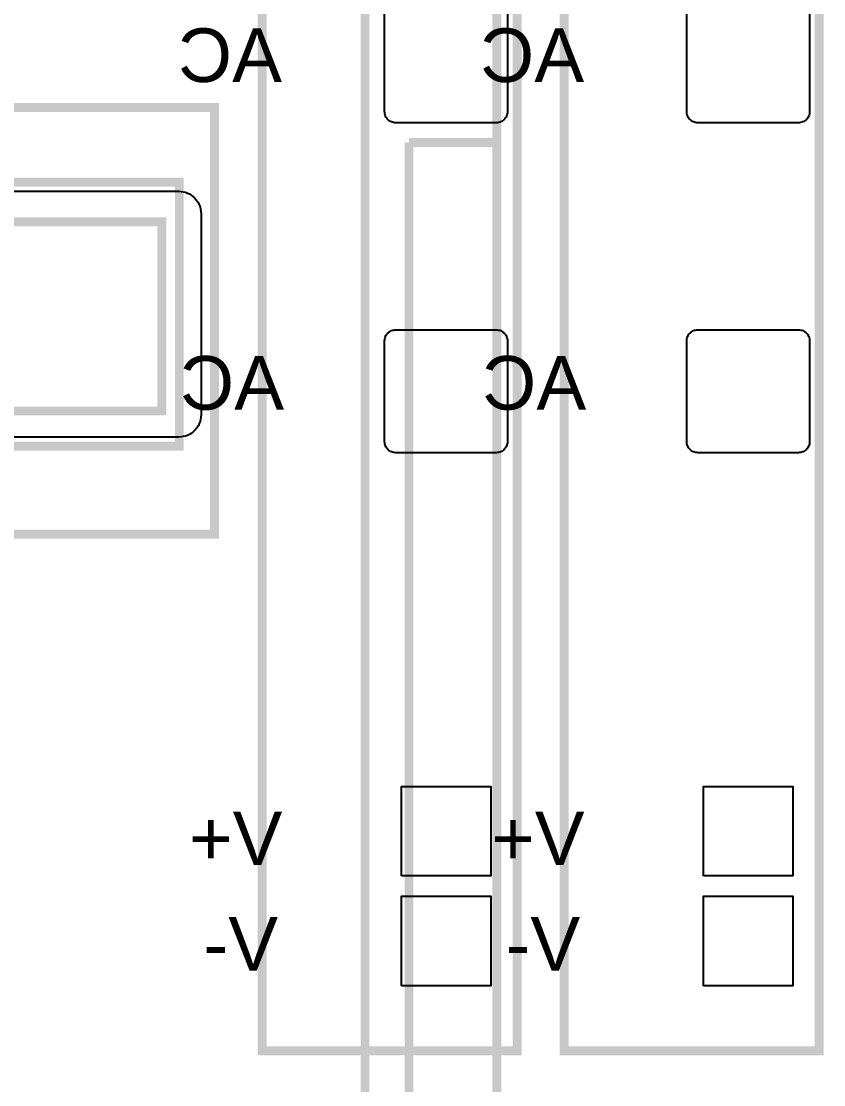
# Model space of a CAD drawing. Header units: inches. Extents: x 15 to 148, y 10 to 111.
# Drawn here: x 134.061 to 135.677, y 100.837 to 102.979 of the extents above; entities that cross this region are included whole.
import ezdxf

# ---------------------------------------------------------------- set-up
doc = ezdxf.new("R2010")
doc.units = ezdxf.units.IN
doc.header["$MEASUREMENT"] = 0
doc.layers.add('BLK_12AWG', color=7, linetype='Continuous')

# ---------------------------------------------------------------- blocks, each defined once
blk = doc.blocks.new('CEGHSD')
at = {"const_width": 0.008}
for points in [[(133.14813, 99.55332), (133.14813, 102.30923)], [(133.14813, 99.55332), (133.14813, 102.30923)], [(133.14813, 99.55332), (133.14813, 102.30923)], [(133.05594, 101.00386), (133.28429, 101.00386), (133.28429, 101.98643), (133.05594, 101.98643), (133.05594, 101.00386)], [(133.05594, 101.00386), (133.28429, 101.00386), (133.28429, 101.98643), (133.05594, 101.98643), (133.05594, 101.00386)], [(133.05594, 101.00386), (133.28429, 101.00386), (133.28429, 101.98643), (133.05594, 101.98643), (133.05594, 101.00386)], [(133.26624, 101.98443), (133.26624, 99.87813)], [(133.26624, 101.98443), (133.26624, 99.87813)], [(133.26624, 101.98443), (133.26624, 99.87813)], [(133.32645, 101.00386), (133.55479, 101.00386), (133.55479, 101.98643), (133.32645, 101.98643), (133.32645, 101.00386)], [(133.32645, 101.00386), (133.55479, 101.00386), (133.55479, 101.98643), (133.32645, 101.98643), (133.32645, 101.00386)], [(133.32645, 101.00386), (133.55479, 101.00386), (133.55479, 101.98643), (133.32645, 101.98643), (133.32645, 101.00386)], [(131.85982, 101.46651), (133.01336, 101.46651), (133.01336, 101.84839), (131.85982, 101.84839), (131.85982, 101.46651)], [(131.85982, 101.46651), (133.01336, 101.46651), (133.01336, 101.84839), (131.85982, 101.84839), (131.85982, 101.46651)], [(131.85982, 101.46651), (133.01336, 101.46651), (133.01336, 101.84839), (131.85982, 101.84839), (131.85982, 101.46651)], [(133.1875, 101.8171), (133.26624, 101.8171)], [(133.1875, 100.04545), (133.1875, 101.8171)], [(133.1875, 101.8171), (133.26624, 101.8171)], [(133.1875, 100.04545), (133.1875, 101.8171)], [(133.1875, 101.8171), (133.26624, 101.8171)], [(133.1875, 100.04545), (133.1875, 101.8171)], [(131.89525, 101.54525), (132.98187, 101.54525), (132.98187, 101.78147), (131.89525, 101.78147), (131.89525, 101.54525)], [(131.89525, 101.54525), (132.98187, 101.54525), (132.98187, 101.78147), (131.89525, 101.78147), (131.89525, 101.54525)], [(131.89525, 101.54525), (132.98187, 101.54525), (132.98187, 101.78147), (131.89525, 101.78147), (131.89525, 101.54525)], [(132.7732, 101.57674), (132.96612, 101.57674), (132.96612, 101.74603), (132.7732, 101.74603), (132.7732, 101.57674)], [(132.7732, 101.57674), (132.96612, 101.57674), (132.96612, 101.74603), (132.7732, 101.74603), (132.7732, 101.57674)], [(132.7732, 101.57674), (132.96612, 101.57674), (132.96612, 101.74603), (132.7732, 101.74603), (132.7732, 101.57674)]]:
    blk.add_lwpolyline(points, dxfattribs=at)
for points in [[(133.27568, 101.93469), (133.27568, 101.84469), (133.27563, 101.84365), (133.27549, 101.84264), (133.27524, 101.84167), (133.27491, 101.84075), (133.2745, 101.83987), (133.274, 101.83905), (133.27343, 101.83828), (133.27279, 101.83758), (133.27209, 101.83694), (133.27132, 101.83637), (133.2705, 101.83587), (133.26962, 101.83546), (133.2687, 101.83513), (133.26773, 101.83489), (133.26672, 101.83474), (133.26568, 101.83469), (133.17568, 101.83469), (133.17465, 101.83474), (133.17364, 101.83489), (133.17267, 101.83513), (133.17175, 101.83546), (133.17087, 101.83587), (133.17005, 101.83637), (133.16928, 101.83694), (133.16858, 101.83758), (133.16793, 101.83828), (133.16737, 101.83905), (133.16687, 101.83987), (133.16646, 101.84075), (133.16613, 101.84167), (133.16588, 101.84264), (133.16573, 101.84365), (133.16568, 101.84469), (133.16568, 101.84469), (133.16568, 101.93469)], [(133.54619, 101.93469), (133.54619, 101.84469), (133.54614, 101.84365), (133.54599, 101.84264), (133.54575, 101.84167), (133.54542, 101.84075), (133.545, 101.83987), (133.54451, 101.83905), (133.54394, 101.83828), (133.5433, 101.83758), (133.54259, 101.83694), (133.54182, 101.83637), (133.541, 101.83587), (133.54012, 101.83546), (133.5392, 101.83513), (133.53823, 101.83489), (133.53723, 101.83474), (133.53619, 101.83469), (133.44619, 101.83469), (133.44515, 101.83474), (133.44414, 101.83489), (133.44318, 101.83513), (133.44225, 101.83546), (133.44138, 101.83587), (133.44055, 101.83637), (133.43979, 101.83694), (133.43908, 101.83758), (133.43844, 101.83828), (133.43787, 101.83905), (133.43737, 101.83987), (133.43696, 101.84075), (133.43663, 101.84167), (133.43639, 101.84264), (133.43624, 101.84365), (133.43619, 101.84469), (133.43619, 101.84469), (133.43619, 101.93469)], [(132.80131, 101.77336), (132.98131, 101.77336), (132.98339, 101.77325), (132.9854, 101.77296), (132.98734, 101.77247), (132.98919, 101.77181), (132.99094, 101.77098), (132.99259, 101.76999), (132.99412, 101.76885), (132.99553, 101.76757), (132.99681, 101.76616), (132.99795, 101.76463), (132.99894, 101.76298), (132.99977, 101.76123), (133.00043, 101.75938), (133.00092, 101.75744), (133.00121, 101.75543), (133.00131, 101.75336), (133.00131, 101.57336), (133.00121, 101.57128), (133.00092, 101.56927), (133.00043, 101.56733), (132.99977, 101.56548), (132.99894, 101.56373), (132.99795, 101.56208), (132.99681, 101.56055), (132.99553, 101.55914), (132.99412, 101.55786), (132.99259, 101.55672), (132.99094, 101.55573), (132.98919, 101.5549), (132.98734, 101.55424), (132.9854, 101.55375), (132.98339, 101.55346), (132.98131, 101.55336), (132.80131, 101.55336)]]:
    blk.add_lwpolyline(points)
for points in [[(133.16568, 101.54941), (133.16568, 101.63941), (133.16573, 101.64045), (133.16588, 101.64146), (133.16613, 101.64242), (133.16646, 101.64335), (133.16687, 101.64422), (133.16737, 101.64505), (133.16793, 101.64581), (133.16858, 101.64652), (133.16928, 101.64716), (133.17005, 101.64773), (133.17087, 101.64822), (133.17175, 101.64864), (133.17267, 101.64897), (133.17364, 101.64921), (133.17465, 101.64936), (133.17568, 101.64941), (133.26568, 101.64941), (133.26672, 101.64936), (133.26773, 101.64921), (133.2687, 101.64897), (133.26962, 101.64864), (133.2705, 101.64822), (133.27132, 101.64773), (133.27209, 101.64716), (133.27279, 101.64652), (133.27343, 101.64581), (133.274, 101.64505), (133.2745, 101.64422), (133.27491, 101.64335), (133.27524, 101.64242), (133.27549, 101.64146), (133.27563, 101.64045), (133.27568, 101.63941), (133.27568, 101.54941), (133.27563, 101.54837), (133.27549, 101.54737), (133.27524, 101.5464), (133.27491, 101.54548), (133.2745, 101.5446), (133.274, 101.54377), (133.27343, 101.54301), (133.27279, 101.5423), (133.27209, 101.54166), (133.27132, 101.54109), (133.2705, 101.5406), (133.26962, 101.54018), (133.2687, 101.53985), (133.26773, 101.53961), (133.26672, 101.53946), (133.26568, 101.53941), (133.17568, 101.53941), (133.17465, 101.53946), (133.17364, 101.53961), (133.17267, 101.53985), (133.17175, 101.54018), (133.17087, 101.5406), (133.17005, 101.54109), (133.16928, 101.54166), (133.16858, 101.5423), (133.16793, 101.54301), (133.16737, 101.54377), (133.16687, 101.5446), (133.16646, 101.54548), (133.16613, 101.5464), (133.16588, 101.54737), (133.16573, 101.54837), (133.16568, 101.54941)], [(133.43619, 101.54941), (133.43619, 101.63941), (133.43624, 101.64045), (133.43639, 101.64146), (133.43663, 101.64242), (133.43696, 101.64335), (133.43737, 101.64422), (133.43787, 101.64505), (133.43844, 101.64581), (133.43908, 101.64652), (133.43979, 101.64716), (133.44055, 101.64773), (133.44138, 101.64822), (133.44225, 101.64864), (133.44318, 101.64897), (133.44414, 101.64921), (133.44515, 101.64936), (133.44619, 101.64941), (133.53619, 101.64941), (133.53723, 101.64936), (133.53823, 101.64921), (133.5392, 101.64897), (133.54012, 101.64864), (133.541, 101.64822), (133.54182, 101.64773), (133.54259, 101.64716), (133.5433, 101.64652), (133.54394, 101.64581), (133.54451, 101.64505), (133.545, 101.64422), (133.54542, 101.64335), (133.54575, 101.64242), (133.54599, 101.64146), (133.54614, 101.64045), (133.54619, 101.63941), (133.54619, 101.54941), (133.54614, 101.54837), (133.54599, 101.54737), (133.54575, 101.5464), (133.54542, 101.54548), (133.545, 101.5446), (133.54451, 101.54377), (133.54394, 101.54301), (133.5433, 101.5423), (133.54259, 101.54166), (133.54182, 101.54109), (133.541, 101.5406), (133.54012, 101.54018), (133.5392, 101.53985), (133.53823, 101.53961), (133.53723, 101.53946), (133.53619, 101.53941), (133.44619, 101.53941), (133.44515, 101.53946), (133.44414, 101.53961), (133.44318, 101.53985), (133.44225, 101.54018), (133.44138, 101.5406), (133.44055, 101.54109), (133.43979, 101.54166), (133.43908, 101.5423), (133.43844, 101.54301), (133.43787, 101.54377), (133.43737, 101.5446), (133.43696, 101.54548), (133.43663, 101.5464), (133.43639, 101.54737), (133.43624, 101.54837), (133.43619, 101.54941)], [(133.18068, 101.16071), (133.18068, 101.24071), (133.26068, 101.24071), (133.26068, 101.16071), (133.18068, 101.16071)], [(133.45119, 101.16071), (133.45119, 101.24071), (133.53119, 101.24071), (133.53119, 101.16071), (133.45119, 101.16071)], [(133.18068, 101.06228), (133.18068, 101.14228), (133.26068, 101.14228), (133.26068, 101.06228), (133.18068, 101.06228)], [(133.45119, 101.06228), (133.45119, 101.14228), (133.53119, 101.14228), (133.53119, 101.06228), (133.45119, 101.06228)]]:
    blk.add_lwpolyline(points, close=True)
at = {"text_generation_flag": 2, "width": 1.041667}
for s, p in [('AC', (133.07383, 101.87119)), ('AC', (133.07383, 101.87119)), ('AC', (133.07383, 101.87119)), ('AC', (133.34434, 101.87119)), ('AC', (133.34434, 101.87119)), ('AC', (133.34434, 101.87119)), ('AC', (133.07571, 101.57791)), ('AC', (133.07571, 101.57791)), ('AC', (133.07571, 101.57791)), ('AC', (133.34621, 101.57791)), ('AC', (133.34621, 101.57791)), ('AC', (133.34621, 101.57791)), ('V+', (133.07421, 101.17021)), ('V+', (133.07421, 101.17021)), ('V+', (133.07421, 101.17021)), ('V+', (133.34472, 101.17021)), ('V+', (133.34472, 101.17021)), ('V+', (133.34472, 101.17021)), ('V-', (133.07028, 101.07573)), ('V-', (133.07028, 101.07573)), ('V-', (133.07028, 101.07573)), ('V-', (133.34078, 101.07573)), ('V-', (133.34078, 101.07573)), ('V-', (133.34078, 101.07573))]:
    blk.add_text(s, height=0.048, dxfattribs=at).set_placement(p)

msp = doc.modelspace()

# ---------------------------------------------------------------- block references
at = {"layer": 'BLK_12AWG', "xscale": 2.25, "yscale": 2.25, "zscale": 2.25}
msp.add_blockref('CEGHSD', (-164.8303, -126.3532), dxfattribs=at)

doc.saveas('drawing.dxf')
